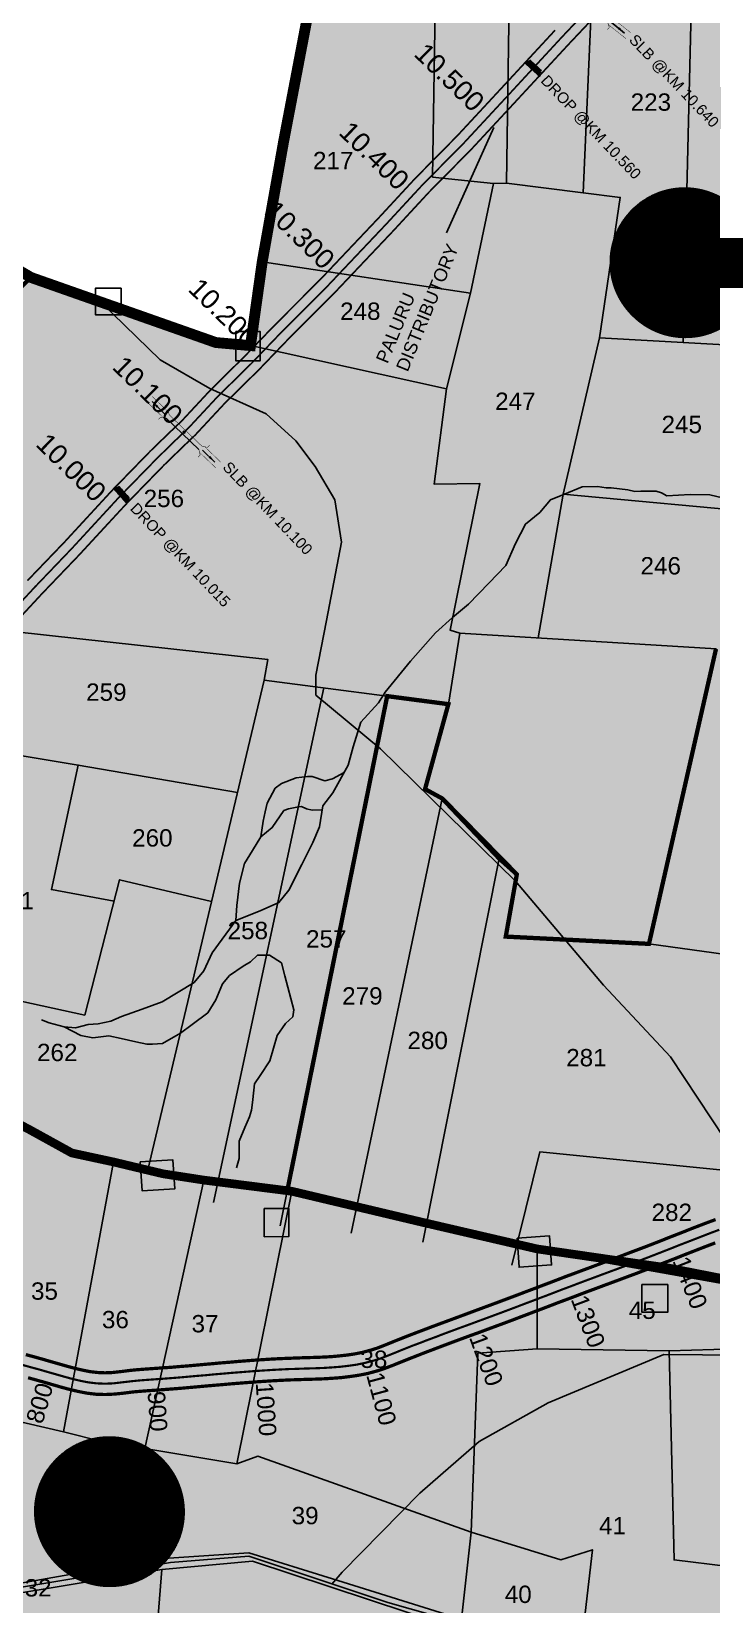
# Model space of a CAD drawing. Header units: inches. Extents: x 201585 to 225365, y 1598878 to 1613111.
# Drawn here: x 206992 to 207619, y 1604955 to 1606405 of the extents above; entities that cross this region are included whole.
import ezdxf
from ezdxf.enums import TextEntityAlignment as Align

# ---------------------------------------------------------------- set-up
doc = ezdxf.new("R2010")
doc.units = ezdxf.units.IN
doc.header["$LTSCALE"] = 15
doc.header["$MEASUREMENT"] = 0
for name, pattern in [('ACAD_ISO02W100', [15, 12, -3]), ('DASHED2', [0.375, 0.25, -0.125]), ('HIDDEN2', [0.1875, 0.125, -0.0625])]:
    doc.linetypes.add(name, pattern=pattern)
for name, color, linetype in [('BOUNDRY STONES', 240, 'Continuous'), ('CANAL1', 7, 'Continuous'), ('CHANAGE', 1, 'Continuous'), ('CSMark', 72, 'Continuous'), ('PLOT', 7, 'Continuous'), ('PLOTS', 7, 'Continuous'), ('PLOTS NO', 7, 'Continuous'), ('RE REMARKS', 7, 'Continuous'), ('ROAD', 1, 'Continuous'), ('ROADS', 1, 'Continuous'), ('STREAM', 4, 'Continuous'), ('STREAMS', 4, 'Continuous'), ('STRUCTURE', 5, 'Continuous'), ('text2', 7, 'Continuous'), ('VILLAGE BOUNDARY STONES', 1, 'Continuous'), ('VILLAGE BOUNDRY', 5, 'Continuous'), ('WUA13', 3, 'Continuous')]:
    doc.layers.add(name, color=color, linetype=linetype)
doc.styles.get("Standard").update_dxf_attribs({"font": 'arial.ttf'})
doc.dimstyles.get("Standard").update_dxf_attribs({"dimtxt": 0.18, "dimasz": 0.18, "dimexe": 0.18, "dimexo": 0.0625, "dimgap": 0.09, "dimtad": 0, "dimtih": 1, "dimtoh": 1, "dimdec": 4, "dimzin": 0, "dimdsep": 46, "dimtxsty": 'Standard', "dimcen": 0.09, "dimadec": 0, "dimazin": 0, "dimtfac": 1, "dimtdec": 4, "dimtofl": 0, "dimtmove": 0, "dimatfit": 3, "dimfxl": 1, "dimtolj": 1, "dimtzin": 0, "dimarcsym": 0})
pattern_1 = [(45, (0, 0), (-0.088388347648, 0.088388347648), [])]

# ---------------------------------------------------------------- blocks, each defined once
blk = doc.blocks.new('DROP')
h = blk.add_hatch()
h.set_pattern_fill('ANSI31', color=1, scale=10, angle=45)
h.set_pattern_definition([(90, (-324.4107, -25.7687), (-1.25, 0), [])])
h.paths.add_polyline_path([(-9.9, -4.3), (-13.8, 4.1), (13.8, 4.1), (10.2, -4.3)])
at = {"layer": 'STRUCTURE', "color": 5, "const_width": 0.49}
blk.add_lwpolyline([(-9.9, -4.3), (-13.8, 4.1), (13.8, 4.1), (10.2, -4.3), (-9.9, -4.3)], dxfattribs=at)
at = {"layer": 'STRUCTURE', "color": 5}
blk.add_circle((0, 0), 1.33, dxfattribs=at)
blk = doc.blocks.new('SLB')
at = {"layer": 'STRUCTURE'}
h = blk.add_hatch(dxfattribs=at)
h.set_pattern_fill('DOTS', color=6, scale=20, angle=320.3722, style=0)
h.set_pattern_definition([(320.372247934, (-159.4327, -72.9564), (1.2786241598, 0.5641323054), [0, -1.25])])
h.paths.add_polyline_path([(769699.5, 1706871.1), (769699.5, 1706861.1), (769729.1, 1706861.1), (769732.1, 1706863.1), (769792.1, 1706863.1), (769795.1, 1706861.1), (769824.7, 1706861.1), (769824.7, 1706871.1), (769795.1, 1706871.1), (769792.1, 1706869.1), (769732.1, 1706869.1), (769729.1, 1706871.1)])
at = {"layer": 'STRUCTURE', "color": 6, "linetype": 'ACAD_ISO02W100', "ltscale": 0.5, "const_width": 0.5}
for points in [[(769699.5, 1706871.1), (769729.1, 1706871.1)], [(769795.1, 1706871.1), (769824.7, 1706871.1)], [(769699.5, 1706861.1), (769729.1, 1706861.1)], [(769795.1, 1706861.1), (769824.7, 1706861.1)]]:
    blk.add_lwpolyline(points, dxfattribs=at)
at = {"layer": 'STRUCTURE', "color": 6, "const_width": 0.628}
for points in [[(769726.1, 1706877.1), (769726.1, 1706873.1), (769732.1, 1706869.1), (769792.1, 1706869.1), (769798.1, 1706873.1), (769798.1, 1706877.1)], [(769726.1, 1706855.1), (769726.1, 1706859.1), (769732.1, 1706863.1), (769792.1, 1706863.1), (769798.1, 1706859.1), (769798.1, 1706855.1)]]:
    blk.add_lwpolyline(points, dxfattribs=at)
at = {"layer": 'STRUCTURE', "color": 6}
blk.add_lwpolyline([(769732.1, 1706863.1), (769792.1, 1706863.1)], dxfattribs=at)
blk.add_lwpolyline([(769732.1, 1706863.1), (769792.1, 1706863.1)], dxfattribs=at)
at = {"layer": 'STRUCTURE', "color": 0}
blk.add_circle((769762.1, 1706866.1), 1.24, dxfattribs=at)
for points in [[(769703.8, 1706866), (769726.7, 1706866)], [(769818.6, 1706865.8), (769795.7, 1706865.8)]]:
    blk.add_leader(points, dimstyle='Standard', override={"dimasz": 10, "dimgap": 0.09, "dimtad": 0}, dxfattribs=at)

msp = doc.modelspace()

# ---------------------------------------------------------------- hatches: boundary and pattern name
at = {"layer": 'PLOTS NO', "true_color": 0xa953a0}
h = msp.add_hatch(dxfattribs=at)
h.set_pattern_fill('ANSI31', color=215)
h.set_pattern_definition(pattern_1)
h.paths.add_polyline_path([(206374.5, 1605556.6), (206373.3, 1605592.2), (206381.8, 1605601), (206378.1, 1605621.9), (206460.9, 1605694.3), (206578.4, 1605816.6), (206639.7, 1605883), (206728.3, 1605946.3), (206779.3, 1605982.2), (206870.8, 1606068.5), (206919.1, 1606109.9), (206991.5, 1606178.1), (207161.9, 1606118.1), (207193.8, 1606115.3), (207204.6, 1606192.4), (207224.3, 1606303.3), (207250.6, 1606441), (207253.8, 1606458.3), (207283.4, 1606647.1), (207290, 1606806.1), (207391.1, 1606805.4), (207440.3, 1606809.4), (207556.9, 1606901.8), (207615.6, 1606885.7), (207622.8, 1606857.1), (207607.5, 1606760.1), (207605.1, 1606750), (207718.8, 1606843.4), (208078.6, 1606801.6), (208074.5, 1606745.1), (208192.5, 1606748), (208189.8, 1606725.4), (208456.4, 1606687.9), (208454.3, 1606673), (208410.6, 1606519.1), (208366.6, 1606429.6), (208351.7, 1606427.3), (208284, 1606405.1), (208280.7, 1606380.8), (208262.4, 1606245.3), (208246.7, 1606128.6), (207964, 1606145.8), (208004.3, 1606092.4), (207987.6, 1606001.8), (207956.9, 1605821.7), (207911.6, 1605829.4), (207829.2, 1605817.3), (207649.5, 1605837.5), (207622.9, 1605835.7), (207561.1, 1605563.7), (207429.1, 1605570.4), (207439.3, 1605627.8), (207370.6, 1605697.7), (207354.7, 1605706.4), (207376.2, 1605784.7), (207319.8, 1605792.1), (207227.7, 1605336.1), (207150.8, 1605345.9), (207029.1, 1605370.9), (206990.7, 1605392.1), (206961.2, 1605407.7), (206897.2, 1605411.7), (206847, 1605420.4), (206721.1, 1605454.5), (206601, 1605498.5), (206513.7, 1605521.1)])
at = {"layer": 'PLOTS NO', "true_color": 0xcd6928}
h = msp.add_hatch(color=32, dxfattribs=at)
h.dxf.hatch_style = 1
h.paths.add_polyline_path([(207227.7, 1605336.1), (207319.8, 1605792.1), (207376.2, 1605784.7), (207354.7, 1605706.4), (207370.6, 1605697.7), (207422.9, 1605642.5), (207439.3, 1605627.8), (207429.1, 1605570.4), (207561.1, 1605563.7), (207622.9, 1605835.7), (207649.5, 1605837.5), (207829.2, 1605817.3), (207911.6, 1605829.4), (207956.9, 1605821.7), (207987.6, 1606001.8), (207994, 1606039.8), (208004.3, 1606092.4), (207981.9, 1606118.3), (207964, 1606145.8), (207997.2, 1606144.7), (208058.5, 1606140.1), (208246.7, 1606128.6), (208262.4, 1606245.3), (208280.7, 1606380.8), (208284, 1606405.1), (208351.7, 1606427.3), (208366.6, 1606429.6), (208410.6, 1606519.1), (208427.7, 1606583.1), (208454.3, 1606673), (208456.4, 1606687.9), (208472.7, 1606746.6), (208477.8, 1606768.4), (208855.1, 1606712.7), (208871.8, 1606772.1), (208974.3, 1606744.6), (209088.3, 1606714), (209036.7, 1606515), (209008.6, 1606388.5), (208931.8, 1606104.7), (208918.4, 1606047.8), (208911.4, 1605987.3), (208913, 1605946.3), (208897.8, 1605897.1), (208887.9, 1605862.5), (208873, 1605841.6), (208845.6, 1605793.2), (208799.4, 1605742.1), (208745.5, 1605679.8), (208725.1, 1605644.4), (208700.1, 1605592.7), (208699.9, 1605560.2), (208703, 1605546.6), (208757.5, 1605520.2), (208783.2, 1605454.7), (208801.6, 1605387.1), (208781.3, 1605373), (208755.9, 1605365.7), (208698.6, 1605319.2), (208641.2, 1605283.2), (208581.4, 1605213), (208437.1, 1605090.6), (208394, 1605097.7), (208330, 1605090.8), (208292.6, 1605065.6), (208266.4, 1605072.3), (208175.3, 1605156), (208113.8, 1605152.2), (208002.1, 1605173.8), (207954.1, 1605236.4), (207828.9, 1605236), (207734.8, 1605233), (207579.9, 1605264.7), (207458.2, 1605282.4)])
at = {"layer": 'PLOTS NO', "true_color": 0x58ba48}
h = msp.add_hatch(dxfattribs=at)
h.set_pattern_fill('ANSI31', color=85)
h.set_pattern_definition(pattern_1)
h.paths.add_polyline_path([(206395.3, 1604686.8), (206380.8, 1604788.3), (206335.2, 1604938.2), (206328.6, 1604951.4), (206297, 1604975), (206308.9, 1605098.2), (206299.9, 1605196), (206290.7, 1605274.9), (206459.3, 1605260.9), (206499.9, 1605267), (206525.4, 1605261.5), (206528.5, 1605343.8), (206536.8, 1605374.2), (206558.8, 1605401.9), (206580.6, 1605462.3), (206601, 1605498.5), (206721.1, 1605454.5), (206806.9, 1605430.1), (206847, 1605420.4), (206897.2, 1605411.7), (206961.2, 1605407.7), (206990.7, 1605392.1), (207029.1, 1605370.9), (207067.6, 1605362.6), (207099.3, 1605355.3), (207150.8, 1605345.9), (207227.7, 1605336.1), (207458.2, 1605282.4), (207734.8, 1605233), (207828.9, 1605236), (207954.1, 1605236.4), (208002.1, 1605173.8), (208089.1, 1605156.4), (208053, 1605132.7), (207974.2, 1605057.7), (207948, 1605017.9), (207862.9, 1604963.3), (207761.1, 1604854), (207647.5, 1604760.6), (207584, 1604710.6), (207505.1, 1604617.7), (207408.7, 1604593.4), (207295.3, 1604654.8), (207243.3, 1604731.6), (207115.7, 1604789.5), (207107.4, 1604725), (207049, 1604735.4), (206989.5, 1604722), (206945.7, 1604689.3), (206930.6, 1604670.5), (206859, 1604639.5), (206773.3, 1604626.3), (206662.5, 1604641.1), (206604.8, 1604653.4), (206600.3, 1604601.9), (206541.4, 1604607.8), (206509, 1604667)])
at = {"layer": 'text2'}
h = msp.add_hatch(dxfattribs=at)
h.set_pattern_fill('ANSI31', color=5)
h.set_pattern_definition([(45, (16730.87232, -6486.95452), (-0.088388347648, 0.088388347648), [])])
edge = h.paths.add_edge_path()
edge.add_arc((207594.3, 1606191.7), 69.1, 0, 360)
h.paths.add_polyline_path([(207515.6, 1606160.6), (207673, 1606160.6), (207673, 1606222.7), (207515.6, 1606222.7)], flags=9)
h = msp.add_hatch(dxfattribs=at)
h.set_pattern_fill('ANSI31', color=5)
h.set_pattern_definition([(45, (16200.3744, -7638.39834), (-0.088388347648, 0.088388347648), [])])
edge = h.paths.add_edge_path()
edge.add_arc((207063.8, 1605040.2), 69.1, 0, 360)
h.paths.add_polyline_path([(206985.1, 1605009.2), (207142.5, 1605009.2), (207142.5, 1605071.2), (206985.1, 1605071.2)], flags=9)

# ---------------------------------------------------------------- linework, layer by layer
at = {"layer": 'BOUNDRY STONES'}
for points in [[(207092.2, 1605362.6), (207122.2, 1605364.7), (207124.1, 1605338), (207094.1, 1605335.9)], [(207092.2, 1605362.6), (207122.2, 1605364.7), (207124.1, 1605338), (207094.1, 1605335.9)], [(207439.5, 1605292.3), (207469.5, 1605294.4), (207471.4, 1605267.7), (207441.4, 1605265.5)], [(207439.5, 1605292.3), (207469.5, 1605294.4), (207471.4, 1605267.7), (207441.4, 1605265.5)]]:
    msp.add_lwpolyline(points, close=True, dxfattribs=at)
at = {"layer": 'CANAL1', "color": 1, "linetype": 'HIDDEN2', "ltscale": 4, "const_width": 1.5}
msp.add_lwpolyline([(206946.1, 1605839.8), (206994.8, 1605892.4), (207029.1, 1605928.2), (207072.2, 1605975), (207107.8, 1606011.5), (207124.6, 1606027.9), (207136.7, 1606039.4), (207163.2, 1606067.9), (207195.2, 1606099.4), (207221.9, 1606127.2), (207265.3, 1606170.7), (207319, 1606227.4), (207351.8, 1606262.9), (207390.8, 1606302.4), (207431.6, 1606346.4), (207481, 1606399.9), (207546, 1606468.6)], dxfattribs=at)
at = {"layer": 'CANAL1', "color": 200, "const_width": 1.5}
for points in [[(206952.7, 1605833.7), (207001.3, 1605886.2), (207035.6, 1605922), (207078.8, 1605968.8), (207114.1, 1606005.1), (207130.9, 1606021.4), (207143.1, 1606033.1), (207169.7, 1606061.7), (207201.6, 1606093.1), (207228.3, 1606120.9), (207271.7, 1606164.4), (207325.6, 1606221.3), (207358.3, 1606256.7), (207397.3, 1606296.2), (207438.2, 1606340.3), (207487.6, 1606393.7), (207552.6, 1606462.5)], [(206988.2, 1605898.6), (207022.5, 1605934.3), (207065.7, 1605981.2), (207101.4, 1606017.9), (207118.4, 1606034.4), (207130.3, 1606045.7), (207156.8, 1606074.2), (207188.8, 1606105.8), (207215.5, 1606133.5), (207258.8, 1606176.9), (207312.5, 1606233.6), (207345.3, 1606269.1), (207384.3, 1606308.6), (207425, 1606352.5), (207474.5, 1606406)]]:
    msp.add_lwpolyline(points, dxfattribs=at)
at = {"layer": 'CANAL1', "color": 200, "linetype": 'ByBlock', "ltscale": 40, "const_width": 3}
for points in [[(206986.7, 1605185), (206994.2, 1605183), (207001.7, 1605180.9), (207009.3, 1605178.7), (207013.8, 1605177.4), (207024.3, 1605174.4), (207031.7, 1605172.4), (207038.9, 1605170.7), (207045.9, 1605169.3), (207052.9, 1605168.5), (207059.7, 1605168.2), (207066.6, 1605168.5), (207074, 1605169.3), (207083.5, 1605170.5), (207089.7, 1605171.1), (207097.6, 1605171.7), (207108.9, 1605172.5), (207113, 1605172.8), (207120.7, 1605173.3), (207128.4, 1605174), (207136.1, 1605174.6), (207143.8, 1605175.3), (207151.5, 1605176), (207158.5, 1605176.6), (207167, 1605177.4), (207174.7, 1605178), (207182.5, 1605178.7), (207190.2, 1605179.3), (207198, 1605179.9), (207205.8, 1605180.4), (207213.6, 1605180.9), (207221.4, 1605181.3), (207229.3, 1605181.6), (207233.8, 1605181.8), (207245, 1605182.2), (207252.8, 1605182.4), (207260.5, 1605182.7), (207268.1, 1605183.1), (207275.6, 1605183.8), (207283, 1605184.6), (207290.2, 1605185.7), (207297.2, 1605187.1), (207305.6, 1605189.4), (207310.9, 1605191.1), (207317.8, 1605193.8), (207328.1, 1605198), (207332.2, 1605199.6), (207339.5, 1605202.5), (207346.8, 1605205.3), (207351.6, 1605207.1), (207361.3, 1605210.8), (207368.6, 1605213.5), (207375.1, 1605215.9), (207383.2, 1605218.9), (207390.5, 1605221.6), (207397.7, 1605224.3), (207405, 1605227), (207412.3, 1605229.7), (207422, 1605233.3), (207426.8, 1605235.1), (207434, 1605237.8), (207441.2, 1605240.5), (207448.5, 1605243.3), (207455.7, 1605246), (207463, 1605248.8), (207470.2, 1605251.5), (207477.5, 1605254.3), (207484.7, 1605257.1), (207492.1, 1605259.8), (207499.3, 1605262.5), (207506.6, 1605265.2), (207513.8, 1605267.9), (207521.1, 1605270.6), (207528.4, 1605273.3), (207535.6, 1605276), (207542.9, 1605278.8), (207550.1, 1605281.5), (207557.3, 1605284.2), (207562.2, 1605286.1), (207571.7, 1605289.8), (207578.9, 1605292.7), (207586.1, 1605295.5), (207593.3, 1605298.3), (207600.5, 1605301.2), (207607.8, 1605304), (207615.1, 1605306.8), (207622.5, 1605309.5)], [(206988.8, 1605163.7), (206996.3, 1605161.6), (207003.8, 1605159.5), (207008.3, 1605158.2), (207018.9, 1605155.1), (207026.7, 1605153), (207034.7, 1605151.1), (207042.8, 1605149.5), (207051.2, 1605148.5), (207059.8, 1605148.2), (207068.2, 1605148.6), (207076.3, 1605149.4), (207085.7, 1605150.6), (207091.5, 1605151.1), (207099.1, 1605151.7), (207110.3, 1605152.5), (207114.5, 1605152.8), (207122.3, 1605153.4), (207130.1, 1605154), (207137.8, 1605154.7), (207145.6, 1605155.4), (207153.3, 1605156.1), (207160.3, 1605156.7), (207168.7, 1605157.4), (207176.4, 1605158.1), (207184.1, 1605158.7), (207191.7, 1605159.3), (207199.4, 1605159.9), (207207.1, 1605160.4), (207214.7, 1605160.9), (207222.4, 1605161.3), (207230.1, 1605161.7), (207234.5, 1605161.8), (207245.7, 1605162.2), (207253.5, 1605162.4), (207261.5, 1605162.7), (207269.5, 1605163.2), (207277.5, 1605163.8), (207285.6, 1605164.8), (207293.7, 1605166), (207301.8, 1605167.6), (207311.4, 1605170.2), (207317.6, 1605172.3), (207325.2, 1605175.2), (207335.6, 1605179.4), (207339.6, 1605181), (207346.8, 1605183.8), (207353.9, 1605186.6), (207358.7, 1605188.4), (207368.4, 1605192.1), (207375.6, 1605194.8), (207382, 1605197.2), (207390.1, 1605200.2), (207397.4, 1605202.9), (207404.7, 1605205.5), (207411.9, 1605208.2), (207419.2, 1605210.9), (207429, 1605214.5), (207433.8, 1605216.3), (207441.1, 1605219.1), (207448.3, 1605221.8), (207455.6, 1605224.6), (207462.8, 1605227.3), (207470.1, 1605230.1), (207477.3, 1605232.9), (207484.6, 1605235.6), (207491.8, 1605238.3), (207499.1, 1605241.1), (207506.3, 1605243.8), (207513.6, 1605246.5), (207520.8, 1605249.2), (207528.1, 1605251.9), (207535.4, 1605254.6), (207542.6, 1605257.3), (207549.9, 1605260), (207557.2, 1605262.8), (207564.5, 1605265.6), (207569.4, 1605267.5), (207579, 1605271.2), (207586.2, 1605274), (207593.4, 1605276.9), (207600.6, 1605279.7), (207607.8, 1605282.5), (207615, 1605285.3), (207622.2, 1605288)]]:
    msp.add_lwpolyline(points, dxfattribs=at)
at = {"layer": 'CANAL1', "color": 1, "linetype": 'HIDDEN2', "ltscale": 40, "const_width": 2}
msp.add_lwpolyline([(206984, 1605175.4), (206991.5, 1605173.3), (206999, 1605171.3), (207006.5, 1605169.1), (207011.1, 1605167.8), (207021.6, 1605164.8), (207029.2, 1605162.7), (207036.8, 1605160.9), (207044.4, 1605159.4), (207052, 1605158.5), (207059.7, 1605158.2), (207067.4, 1605158.5), (207075.1, 1605159.4), (207084.6, 1605160.5), (207090.6, 1605161.1), (207098.3, 1605161.7), (207109.6, 1605162.5), (207113.8, 1605162.8), (207121.5, 1605163.4), (207129.2, 1605164), (207137, 1605164.7), (207144.7, 1605165.4), (207152.4, 1605166), (207159.4, 1605166.7), (207167.8, 1605167.4), (207175.5, 1605168.1), (207183.3, 1605168.7), (207191, 1605169.3), (207198.7, 1605169.9), (207206.4, 1605170.4), (207214.2, 1605170.9), (207221.9, 1605171.3), (207229.7, 1605171.7), (207234.2, 1605171.8), (207245.4, 1605172.2), (207253.2, 1605172.4), (207261, 1605172.7), (207268.8, 1605173.2), (207276.6, 1605173.8), (207284.3, 1605174.7), (207291.9, 1605175.8), (207299.5, 1605177.4), (207308.5, 1605179.8), (207314.3, 1605181.7), (207321.5, 1605184.5), (207331.9, 1605188.7), (207335.9, 1605190.3), (207343.1, 1605193.2), (207350.4, 1605195.9), (207355.2, 1605197.8), (207364.9, 1605201.4), (207372.1, 1605204.2), (207378.6, 1605206.6), (207386.7, 1605209.6), (207393.9, 1605212.2), (207401.2, 1605214.9), (207408.5, 1605217.6), (207415.8, 1605220.3), (207425.5, 1605223.9), (207430.3, 1605225.7), (207437.5, 1605228.4), (207444.8, 1605231.2), (207452, 1605233.9), (207459.3, 1605236.7), (207466.5, 1605239.4), (207473.8, 1605242.2), (207481, 1605245), (207488.3, 1605247.7), (207495.6, 1605250.5), (207502.8, 1605253.2), (207510.1, 1605255.9), (207517.3, 1605258.6), (207524.6, 1605261.3), (207531.9, 1605264), (207539.1, 1605266.7), (207546.4, 1605269.4), (207553.6, 1605272.1), (207560.9, 1605274.9), (207565.8, 1605276.8), (207575.3, 1605280.5), (207582.5, 1605283.3), (207589.7, 1605286.2), (207597, 1605289), (207604.2, 1605291.8), (207611.4, 1605294.6), (207618.6, 1605297.4), (207625.9, 1605300.1)], dxfattribs=at)
at = {"layer": 'CHANAGE'}
for p in [(207585.9, 1605284.7), (207492.4, 1605249.3), (207398.8, 1605214), (207305.2, 1605178.9), (207007.6, 1605168.8), (207106.2, 1605162.3), (207205.8, 1605170.4)]:
    msp.add_point(p, dxfattribs=at)
at = {"layer": 'PLOT'}
for points in [[(207366, 1606543.6), (207434.7, 1606600.7), (207429.9, 1606265), (207417.8, 1606264.6)], [(207396.7, 1606163.5), (207417.8, 1606264.6), (207361.6, 1606270.6), (207366, 1606543.6), (207250.6, 1606441)], [(207592.5, 1606118.2), (207602.9, 1606539.1), (207675.8, 1606541.3), (207670.5, 1606189.4)], [(207602.9, 1606539.1), (207512.7, 1606535.3), (207500.3, 1606256.2)], [(207429.9, 1606265), (207500.3, 1606256.2), (207534.6, 1606251.9), (207515.6, 1606122.6), (207481.9, 1605978.2), (207459, 1605845.9)], [(207204.6, 1606192.4), (207396.7, 1606163.5), (207374.4, 1606075.3)], [(207669.4, 1606113.7), (207515.6, 1606122.6)], [(207193.8, 1606115.3), (207374.4, 1606075.3), (207363.1, 1605987.6), (207405.3, 1605988), (207377.9, 1605852.9), (207386.9, 1605850.3), (207376.2, 1605784.7)], [(207649.5, 1605837.5), (207674.7, 1605960.4), (207481.9, 1605978.2)], [(206904.2, 1605925.7), (206888.2, 1605861.3), (207209.9, 1605825.8), (207206.3, 1605806.9), (207376.2, 1605784.7), (207354.7, 1605706.4), (207370.6, 1605697.7), (207286.5, 1605297.1)], [(207035, 1605728.5), (206885.2, 1605753.3), (206908.9, 1605859)], [(207386.9, 1605850.3), (207622.9, 1605835.7), (207561.1, 1605563.7)], [(207099.3, 1605355.3), (207206.3, 1605806.9)], [(207261.5, 1605799.7), (207159.8, 1605325.1)], [(207221.2, 1605303.7), (207319.8, 1605792.1)], [(207068, 1605603), (207010.3, 1605613.7), (207035, 1605728.5), (207181.7, 1605703.3)], [(207370.6, 1605697.7), (207422.9, 1605642.5)], [(207352.6, 1605288.7), (207422.9, 1605642.5), (207439.3, 1605627.8), (207429.1, 1605570.4), (207561.1, 1605563.7), (207641, 1605552.7), (207629.5, 1605355.2), (207460.4, 1605371.9), (207434.7, 1605267.4)], [(206903.1, 1605528.1), (207041, 1605498), (207073.1, 1605622.8), (207157.9, 1605602.7)]]:
    msp.add_lwpolyline(points, dxfattribs=at)
at = {"layer": 'PLOTS'}
for points in [[(207067.6, 1605362.6), (207021.5, 1605113.9)], [(207067.6, 1605362.6), (207021.5, 1605113.9)], [(207096.5, 1605098.3), (207150.8, 1605345.9)], [(207096.5, 1605098.3), (207150.8, 1605345.9)], [(207231.9, 1605335.6), (207181.1, 1605084.4)], [(207231.9, 1605335.6), (207181.1, 1605084.4)], [(207458.2, 1605282.4), (207457.9, 1605190.4)], [(207458.2, 1605282.4), (207457.9, 1605190.4)], [(206328.6, 1604951.4), (206419.8, 1604975.8), (206560.5, 1604910.5), (206667.6, 1604907.8), (206766, 1604923.4), (206848.4, 1604930.1), (206884.2, 1604927.2), (206923.9, 1604964), (207109.4, 1604996.7), (207192.3, 1605002.1), (207269.5, 1604978.2), (207388.2, 1604941), (207427.1, 1604929.7), (207498.8, 1604917.4), (207601.5, 1604879.8), (207628.8, 1604868.9), (207750.8, 1604901.1), (207749.3, 1604988.9), (207711.2, 1605135.8), (207641.7, 1605252.6)], [(206328.6, 1604951.4), (206419.8, 1604975.8), (206560.5, 1604910.5), (206667.6, 1604907.8), (206766, 1604923.4), (206848.4, 1604930.1), (206884.2, 1604927.2), (206923.9, 1604964), (207109.4, 1604996.7), (207192.3, 1605002.1), (207269.5, 1604978.2), (207388.2, 1604941), (207427.1, 1604929.7), (207498.8, 1604917.4), (207601.5, 1604879.8), (207628.8, 1604868.9), (207750.8, 1604901.1), (207749.3, 1604988.9), (207711.2, 1605135.8), (207641.7, 1605252.6)], [(207654.9, 1605249.8), (207682.8, 1605191.7), (207716.3, 1605135.9), (207744.9, 1605044.3), (207761.3, 1604969.1), (207764.7, 1604904.8), (207751.8, 1604897), (207630.4, 1604861), (207598.9, 1604870.4), (207493.6, 1604910.9), (207430.9, 1604919), (207410.3, 1604923.7), (207195.6, 1604994.5), (207112.1, 1604987), (206922.6, 1604955.4), (206879.1, 1604918.7), (206845.2, 1604918.7), (206691.6, 1604904.9), (206639.5, 1604894.8), (206555.1, 1604900), (206421.9, 1604970.7), (206335.2, 1604938.2)], [(207654.9, 1605249.8), (207682.8, 1605191.7), (207716.3, 1605135.9), (207744.9, 1605044.3), (207761.3, 1604969.1), (207764.7, 1604904.8), (207751.8, 1604897), (207630.4, 1604861), (207598.9, 1604870.4), (207493.6, 1604910.9), (207430.9, 1604919), (207410.3, 1604923.7), (207195.6, 1604994.5), (207112.1, 1604987), (206922.6, 1604955.4), (206879.1, 1604918.7), (206845.2, 1604918.7), (206691.6, 1604904.9), (206639.5, 1604894.8), (206555.1, 1604900), (206421.9, 1604970.7), (206335.2, 1604938.2)], [(207601.5, 1604879.8), (207623.9, 1604922.6), (207634.4, 1604989.5), (207584.2, 1604995.7), (207579.6, 1605188.5), (207682.8, 1605191.7)], [(207601.5, 1604879.8), (207623.9, 1604922.6), (207634.4, 1604989.5), (207584.2, 1604995.7), (207579.6, 1605188.5), (207682.8, 1605191.7)], [(206702.9, 1605184.3), (206741.6, 1605180.2), (206780.8, 1605157.8), (206786.7, 1605170.3), (206795.5, 1605168.6), (206948.3, 1605130.8), (207021.5, 1605113.9), (207057.9, 1605104.6), (207096.5, 1605098.3), (207181.1, 1605084.4), (207200.6, 1605091.3), (207397.1, 1605021.2), (207479.8, 1604995.8), (207509, 1605005.1), (207498.8, 1604917.4)], [(206702.9, 1605184.3), (206741.6, 1605180.2), (206780.8, 1605157.8), (206786.7, 1605170.3), (206795.5, 1605168.6), (206948.3, 1605130.8), (207021.5, 1605113.9), (207057.9, 1605104.6), (207096.5, 1605098.3), (207181.1, 1605084.4), (207200.6, 1605091.3), (207397.1, 1605021.2), (207479.8, 1604995.8), (207509, 1605005.1), (207498.8, 1604917.4)], [(207388.2, 1604941), (207397.1, 1605021.2), (207403.5, 1605186.2), (207457.9, 1605190.4), (207579.6, 1605188.5)], [(207388.2, 1604941), (207397.1, 1605021.2), (207403.5, 1605186.2), (207457.9, 1605190.4), (207579.6, 1605188.5)], [(207109.4, 1604996.7), (207057.9, 1605104.6)], [(207109.4, 1604996.7), (207057.9, 1605104.6)], [(207243.3, 1604731.6), (207250.4, 1604781.6), (207273.9, 1604873.4), (207106, 1604909.6), (207112.1, 1604987)], [(207243.3, 1604731.6), (207250.4, 1604781.6), (207273.9, 1604873.4), (207106, 1604909.6), (207112.1, 1604987)]]:
    msp.add_lwpolyline(points, dxfattribs=at)
at = {"layer": 'ROAD'}
msp.add_lwpolyline([(207056, 1606155.4), (207110.4, 1606102.3), (207156.4, 1606075.8), (207208.1, 1606052.4), (207235.7, 1606027.5), (207253.4, 1606003.9), (207271.6, 1605973.2), (207277.8, 1605934), (207263.8, 1605861.7), (207254, 1605811.3), (207254, 1605793.1), (207313.5, 1605743.6), (207438.2, 1605621.6), (207519.3, 1605525.5), (207580.9, 1605459.5), (207669.2, 1605326.2), (207697.5, 1605301.4), (207762.3, 1605193.4)], dxfattribs=at)
at = {"layer": 'ROADS'}
for points in [[(207975.5, 1605231), (207915.9, 1605210.5), (207887.1, 1605206.7), (207845.8, 1605211.1), (207769, 1605208.1), (207680.4, 1605194.8), (207646.1, 1605184.4), (207574.9, 1605185.1), (207468.2, 1605140.5), (207404.7, 1605105), (207349.8, 1605057.3), (207278.3, 1604984.3), (207268.9, 1604973.5)], [(207975.5, 1605231), (207915.9, 1605210.5), (207887.1, 1605206.7), (207845.8, 1605211.1), (207769, 1605208.1), (207680.4, 1605194.8), (207646.1, 1605184.4), (207574.9, 1605185.1), (207468.2, 1605140.5), (207404.7, 1605105), (207349.8, 1605057.3), (207278.3, 1604984.3), (207268.9, 1604973.5)], [(206888.8, 1604928.4), (206923.1, 1604960.9), (207120.2, 1604993.2), (207192.2, 1604999.3), (207320.5, 1604956.4), (207443.8, 1604921.3)], [(206888.8, 1604928.4), (206923.1, 1604960.9), (207120.2, 1604993.2), (207192.2, 1604999.3), (207320.5, 1604956.4), (207443.8, 1604921.3)]]:
    msp.add_lwpolyline(points, dxfattribs=at)
at = {"layer": 'STREAM'}
for points in [[(207634.2, 1605973.8), (207617.2, 1605977.7), (207599.2, 1605977.9), (207577.6, 1605976.7), (207572.5, 1605979.4), (207567.8, 1605981), (207553.7, 1605981.1), (207548, 1605980.9), (207541.6, 1605982.3), (207534, 1605983.2), (207526.4, 1605984.2), (207521.8, 1605984.2), (207513.6, 1605985.4), (207499.6, 1605985), (207483.2, 1605978.3), (207470.2, 1605973.2), (207460.4, 1605961.3), (207447.4, 1605950.8), (207438.2, 1605932.7), (207429.3, 1605912.4), (207413.4, 1605896.4), (207394.9, 1605877), (207379.9, 1605864.6), (207364.4, 1605850.5), (207341.4, 1605824.4), (207318, 1605795.7), (207311.8, 1605785.9), (207295.4, 1605768.2), (207288.4, 1605745.5), (207283.9, 1605728.5), (207269.7, 1605703), (207260.5, 1605691), (207257.4, 1605671.7), (207251.3, 1605657.2), (207241.2, 1605636.8), (207229, 1605613.2), (207220, 1605601.7), (207202.6, 1605594.1), (207180.2, 1605585.1), (207158.5, 1605555.5), (207150.8, 1605538.8), (207141.8, 1605528), (207112.4, 1605510.4), (207093.9, 1605503.6), (207075, 1605496.8), (207065, 1605492.3), (207053.3, 1605490), (207044.2, 1605489.5), (207032.5, 1605486.4), (207022.1, 1605487.3), (207008.1, 1605490.9), (207001.3, 1605493.6)], [(207280.1, 1605721.7), (207269.4, 1605716), (207262.2, 1605714.1), (207250.7, 1605718.1), (207246.3, 1605718.1), (207236, 1605716.8), (207222.5, 1605711.6), (207216.6, 1605707.2), (207209.2, 1605693.5), (207207.4, 1605685.3), (207205.4, 1605676.7), (207203.2, 1605662.5), (207195.5, 1605649.8), (207188.3, 1605637.7), (207183.7, 1605619.8), (207181.1, 1605599.2), (207180.2, 1605585.1)], [(207259.9, 1605687.3), (207250.6, 1605687), (207245.4, 1605688.3), (207240.7, 1605690.3), (207238, 1605690.1), (207228.7, 1605688.3), (207224.6, 1605686.6), (207213.8, 1605670.9), (207203.2, 1605662.5)], [(207022.1, 1605487.3), (207037.5, 1605479.2), (207048.4, 1605477.2), (207063.2, 1605479), (207074.6, 1605476.4), (207088.1, 1605473.4), (207098.3, 1605471.2), (207103.5, 1605471.2), (207112.8, 1605471.9), (207129.2, 1605481.5), (207140, 1605489.3), (207154.5, 1605500.2), (207161.8, 1605512), (207168.1, 1605526.9), (207174.6, 1605534.6), (207187.2, 1605543), (207193.7, 1605547.2), (207200.4, 1605553.2), (207211.2, 1605553.2), (207222.4, 1605546.2), (207225.5, 1605534.2)], [(207225.5, 1605534.2), (207233.8, 1605502.9), (207232.9, 1605496.5), (207226.1, 1605490.2), (207218.5, 1605479.3), (207211.6, 1605455.9), (207202.7, 1605442.4), (207197.6, 1605434.8), (207196.8, 1605428.7), (207195.6, 1605417.5), (207194.8, 1605410.4), (207192.8, 1605404.3), (207188.6, 1605394.3), (207183.3, 1605381.7), (207183.3, 1605365.7), (207180.8, 1605357.1)]]:
    msp.add_lwpolyline(points, dxfattribs=at)
at = {"layer": 'STREAMS'}
for points in [[(208108.3, 1605154.6), (208083.6, 1605132.3), (208059.9, 1605117), (208017.3, 1605086.8), (207993.5, 1605055.2), (207980.7, 1605039.8), (207958.4, 1605013.4), (207943.3, 1604986.6), (207914, 1604967.6), (207855.1, 1604928.5), (207816.6, 1604895), (207802.3, 1604863.9), (207757.5, 1604837.9), (207713.6, 1604805.7), (207694, 1604790), (207690.5, 1604784.4), (207673.7, 1604778.8), (207662.6, 1604763.1), (207642.1, 1604747.3), (207629.8, 1604720), (207601.8, 1604708.1), (207587.3, 1604683.5), (207571.5, 1604668.6), (207539.1, 1604628.7), (207484.6, 1604595.1), (207415.8, 1604567), (207393.9, 1604548.3), (207395.6, 1604532.3), (207382.7, 1604510.9), (207379.1, 1604488), (207386.9, 1604455.9), (207383, 1604433.6), (207371.7, 1604428.2), (207343.1, 1604429.5), (207330.5, 1604434.7), (207309.3, 1604426.8), (207295.5, 1604409.3), (207264.9, 1604405), (207243.1, 1604402), (207220.9, 1604399.8), (207171.9, 1604362.7), (207142.9, 1604340.6), (207123.7, 1604324.8), (207114.3, 1604314.9), (207096.9, 1604304.1), (207083.7, 1604295.2), (207068, 1604291), (207043.9, 1604280.4), (207015.3, 1604274.7), (206987.4, 1604273), (206967.9, 1604262.1), (206951.7, 1604234.2), (206924.3, 1604196.2), (206908.1, 1604182.8), (206891.9, 1604161.5), (206884.8, 1604151.2), (206872, 1604129.1), (206862.1, 1604116.1), (206850.5, 1604107.5), (206827.8, 1604087.7), (206817.3, 1604075.1), (206778.2, 1604078.8), (206746.7, 1604071.9), (206711.1, 1604046.3), (206697.2, 1604034.5), (206684.2, 1604023.3), (206665.1, 1604016), (206648.7, 1604010.9), (206637.6, 1604000.8), (206628.9, 1603992.3), (206607.2, 1603986.4), (206591, 1603985.7)], [(208108.3, 1605154.6), (208083.6, 1605132.3), (208059.9, 1605117), (208017.3, 1605086.8), (207993.5, 1605055.2), (207980.7, 1605039.8), (207958.4, 1605013.4), (207943.3, 1604986.6), (207914, 1604967.6), (207855.1, 1604928.5), (207816.6, 1604895), (207802.3, 1604863.9), (207757.5, 1604837.9), (207713.6, 1604805.7), (207694, 1604790), (207690.5, 1604784.4), (207673.7, 1604778.8), (207662.6, 1604763.1), (207642.1, 1604747.3), (207629.8, 1604720), (207601.8, 1604708.1), (207587.3, 1604683.5), (207571.5, 1604668.6), (207539.1, 1604628.7), (207484.6, 1604595.1), (207415.8, 1604567), (207393.9, 1604548.3), (207395.6, 1604532.3), (207382.7, 1604510.9), (207379.1, 1604488), (207386.9, 1604455.9), (207383, 1604433.6), (207371.7, 1604428.2), (207343.1, 1604429.5), (207330.5, 1604434.7), (207309.3, 1604426.8), (207295.5, 1604409.3), (207264.9, 1604405), (207243.1, 1604402), (207220.9, 1604399.8), (207171.9, 1604362.7), (207142.9, 1604340.6), (207123.7, 1604324.8), (207114.3, 1604314.9), (207096.9, 1604304.1), (207083.7, 1604295.2), (207068, 1604291), (207043.9, 1604280.4), (207015.3, 1604274.7), (206987.4, 1604273), (206967.9, 1604262.1), (206951.7, 1604234.2), (206924.3, 1604196.2), (206908.1, 1604182.8), (206891.9, 1604161.5), (206884.8, 1604151.2), (206872, 1604129.1), (206862.1, 1604116.1), (206850.5, 1604107.5), (206827.8, 1604087.7), (206817.3, 1604075.1), (206778.2, 1604078.8), (206746.7, 1604071.9), (206711.1, 1604046.3), (206697.2, 1604034.5), (206684.2, 1604023.3), (206665.1, 1604016), (206648.7, 1604010.9), (206637.6, 1604000.8), (206628.9, 1603992.3), (206607.2, 1603986.4), (206591, 1603985.7)], [(206297.7, 1604986.2), (206317.3, 1604977.4), (206344.3, 1604979.3), (206341.6, 1604969.8), (206331.8, 1604952.3), (206354.9, 1604928.2), (206374.1, 1604896.8), (206386.8, 1604876.8), (206401.6, 1604863.8), (206430.5, 1604821.6), (206457.4, 1604780.5), (206467.3, 1604756.9), (206491.5, 1604733.1), (206519.4, 1604715.4), (206547.7, 1604717.7), (206565.7, 1604704.8), (206584.2, 1604703.9), (206630.5, 1604702.4), (206657.7, 1604693.9), (206675.9, 1604682.2), (206698.7, 1604686.4), (206722.7, 1604670.3), (206777, 1604666.9), (206798.4, 1604657.9), (206817, 1604667.5), (206842.9, 1604673.4), (206858.8, 1604686.2), (206885.7, 1604694.8), (206918.5, 1604714.2), (206945, 1604728.7), (206963.9, 1604739.2), (207011.6, 1604762), (207057.4, 1604762.7), (207081.8, 1604776.1), (207120.3, 1604777.9), (207177.1, 1604740.5), (207215.8, 1604708.4), (207239.9, 1604677.5), (207253.6, 1604658.2), (207270.4, 1604639.4), (207290.6, 1604627), (207323.2, 1604592.1), (207346.2, 1604567.8), (207365.9, 1604540.1), (207379.9, 1604516.4), (207386.5, 1604503)], [(206297.7, 1604986.2), (206317.3, 1604977.4), (206344.3, 1604979.3), (206341.6, 1604969.8), (206331.8, 1604952.3), (206354.9, 1604928.2), (206374.1, 1604896.8), (206386.8, 1604876.8), (206401.6, 1604863.8), (206430.5, 1604821.6), (206457.4, 1604780.5), (206467.3, 1604756.9), (206491.5, 1604733.1), (206519.4, 1604715.4), (206547.7, 1604717.7), (206565.7, 1604704.8), (206584.2, 1604703.9), (206630.5, 1604702.4), (206657.7, 1604693.9), (206675.9, 1604682.2), (206698.7, 1604686.4), (206722.7, 1604670.3), (206777, 1604666.9), (206798.4, 1604657.9), (206817, 1604667.5), (206842.9, 1604673.4), (206858.8, 1604686.2), (206885.7, 1604694.8), (206918.5, 1604714.2), (206945, 1604728.7), (206963.9, 1604739.2), (207011.6, 1604762), (207057.4, 1604762.7), (207081.8, 1604776.1), (207120.3, 1604777.9), (207177.1, 1604740.5), (207215.8, 1604708.4), (207239.9, 1604677.5), (207253.6, 1604658.2), (207270.4, 1604639.4), (207290.6, 1604627), (207323.2, 1604592.1), (207346.2, 1604567.8), (207365.9, 1604540.1), (207379.9, 1604516.4), (207386.5, 1604503)]]:
    msp.add_spline(points, degree=3, dxfattribs=at)
at = {"layer": 'text2', "color": 2, "linetype": 'Continuous'}
for p in [(207480.8, 1606399.7), (207412.8, 1606326.1), (207343.4, 1606253.8), (207274.8, 1606180.7), (207204.6, 1606109.3), (207134.7, 1606037.5), (207064.2, 1605966.3), (206995.6, 1605893.3)]:
    msp.add_point(p, dxfattribs=at)
at = {"layer": 'text2', "color": 3}
for p in [(207455, 1606371.7), (207132.5, 1606035.4), (207075.5, 1605978.3)]:
    msp.add_point(p, dxfattribs=at)
at = {"layer": 'VILLAGE BOUNDARY STONES'}
for points in [[(207074.7, 1606168.3), (207051, 1606168.3), (207051, 1606143.5), (207074.7, 1606143.6)], [(207180.3, 1606128.3), (207202.6, 1606128.3), (207202.6, 1606101.1), (207180.4, 1606101.1)], [(207206.5, 1605319.8), (207229, 1605319.8), (207229, 1605293.8), (207206.5, 1605293.7)], [(207578.4, 1605249.6), (207554.6, 1605249.6), (207554.6, 1605224), (207578.4, 1605224)]]:
    msp.add_lwpolyline(points, close=True, dxfattribs=at)
at = {"layer": 'VILLAGE BOUNDRY', "linetype": 'DASHED2', "ltscale": 8}
for points, const_width in [([(207253.3, 1606455.2), (207224.3, 1606303.3), (207204.6, 1606192.4), (207193.8, 1606115.3), (207161.9, 1606118.1), (206991.5, 1606178.1), (206935.5, 1606210.8), (206911.8, 1606220.2), (206868.3, 1606229.4), (206740.6, 1606229.1), (206649.1, 1606211.7), (206592.8, 1606205.2), (206510.5, 1606198.4), (206414.1, 1606210.8), (206353.9, 1606226), (206353.1, 1606138), (206340.9, 1605994.8), (206332.7, 1605931.2), (206334.4, 1605766.6), (206333.8, 1605701.8), (206368, 1605679.1), (206381.8, 1605601), (206373.3, 1605592.2), (206374.6, 1605553)], 10), ([(206340.3, 1605600.4), (206359.4, 1605560.5), (206601.1, 1605498.5), (206721.1, 1605454.5), (206774.2, 1605438.1), (206806.9, 1605430.1), (206847, 1605420.4), (206897.2, 1605411.7), (206961.2, 1605407.7), (206990.7, 1605392.1), (207029.1, 1605370.9), (207067.6, 1605362.6), (207113.2, 1605351.7), (207150.8, 1605345.9), (207231.9, 1605335.6), (207352.7, 1605306.9), (207458.2, 1605282.4), (207579.9, 1605264.7), (207641.7, 1605252.6)], 8)]:
    msp.add_lwpolyline(points, dxfattribs=dict(at, const_width=const_width))
at = {"layer": 'WUA13', "color": 17, "const_width": 4}
for points in [[(206374.5, 1605556.6), (206373.3, 1605592.2), (206381.8, 1605601), (206378.1, 1605621.9), (206460.9, 1605694.3), (206578.4, 1605816.6), (206639.7, 1605883), (206728.3, 1605946.3), (206779.3, 1605982.2), (206870.8, 1606068.5), (206919.1, 1606109.9), (206991.5, 1606178.1), (207161.9, 1606118.1), (207193.8, 1606115.3), (207204.6, 1606192.4), (207224.3, 1606303.3), (207250.6, 1606441)], [(207622.9, 1605835.7), (207561.1, 1605563.7), (207429.1, 1605570.4), (207439.3, 1605627.8), (207370.6, 1605697.7), (207354.7, 1605706.4), (207376.2, 1605784.7), (207319.8, 1605792.1), (207227.7, 1605336.1), (207150.8, 1605345.9), (207029.1, 1605370.9), (206990.7, 1605392.1), (206961.2, 1605407.7), (206897.2, 1605411.7), (206847, 1605420.4), (206721.1, 1605454.5), (206601, 1605498.5), (206513.7, 1605521.1), (206374.5, 1605556.6)], [(207227.7, 1605336.1), (207319.8, 1605792.1), (207376.2, 1605784.7), (207354.7, 1605706.4), (207370.6, 1605697.7), (207422.9, 1605642.5), (207439.3, 1605627.8), (207429.1, 1605570.4), (207561.1, 1605563.7), (207622.9, 1605835.7)], [(206961.2, 1605407.7), (206990.7, 1605392.1), (207029.1, 1605370.9), (207067.6, 1605362.6), (207099.3, 1605355.3), (207150.8, 1605345.9), (207227.7, 1605336.1), (207458.2, 1605282.4), (207734.8, 1605233)], [(208641.2, 1605283.2), (208581.4, 1605213), (208437.1, 1605090.6), (208394, 1605097.7), (208330, 1605090.8), (208292.6, 1605065.6), (208266.4, 1605072.3), (208175.3, 1605156), (208113.8, 1605152.2), (208002.1, 1605173.8), (207954.1, 1605236.4), (207828.9, 1605236), (207734.8, 1605233), (207579.9, 1605264.7), (207458.2, 1605282.4), (207227.7, 1605336.1)]]:
    msp.add_lwpolyline(points, dxfattribs=at)

# ---------------------------------------------------------------- block references
for p, xscale, yscale, zscale, rotation in [((207455, 1606371.7), 0.7000000000000001, 0.7000000000000001, 0.7000000000000001, 137.5678809288081), ((207075.5, 1605978.3), 0.7, 0.7, 0.7, 131.6012799622036)]:
    msp.add_blockref('DROP', p, dxfattribs=dict(xscale=xscale, yscale=yscale, zscale=zscale, rotation=rotation))
at = {"layer": 'STRUCTURE', "color": 0}
for p, xscale, yscale, zscale, rotation in [((-957798.9, 1006458.5), 0.7, 0.7, 0.7, 321.5165361677001), ((-1008678.8, 1116437.4), 0.7000000000000001, 0.7000000000000001, 0.7000000000000001, 316.2086837625144)]:
    msp.add_blockref('SLB', p, dxfattribs=dict(at, xscale=xscale, yscale=yscale, zscale=zscale, rotation=rotation))

# ---------------------------------------------------------------- texts
at = {"layer": 'CHANAGE'}
for s, rotation, p in [('1400', 291.5008, (207590, 1605274.5)), ('1300', 290.6381, (207496.3, 1605239)), ('1200', 290.216, (207402.6, 1605203.7)), ('1100', 285.0612, (207308.1, 1605168.3)), ('900', 273.9183, (207106.9, 1605151.3)), ('1000', 273.8821, (207206.6, 1605159.4))]:
    msp.add_text(s, height=16, rotation=rotation, dxfattribs=at).set_placement(p, align=Align.MIDDLE_LEFT)
msp.add_text('800', height=16, rotation=73.9187, dxfattribs=at).set_placement((207004.6, 1605158.2), align=Align.MIDDLE_RIGHT)
at = {"layer": 'CSMark', "color": 1}
for s, p in [('10.500', (207349.8, 1606389.6)), ('10.400', (207280.4, 1606317.3)), ('10.300', (207211.8, 1606244.3)), ('10.200', (207141.6, 1606172.8)), ('10.100', (207071.7, 1606101)), ('10.000', (207001.2, 1606029.8))]:
    msp.add_text(s, height=18, rotation=315.7011, dxfattribs=at).set_placement(p, align=Align.MIDDLE_LEFT)
at = {"layer": 'PLOTS NO'}
for s, p in [('223', (207544.2, 1606331.8)), ('217', (207251.4, 1606277.9)), ('248', (207276.4, 1606139)), ('247', (207419.3, 1606056)), ('245', (207572.7, 1606034.6)), ('256', (207095.3, 1605966.4)), ('246', (207553.3, 1605904.3)), ('259', (207042.3, 1605787.8)), ('260', (207084.7, 1605653.4)), ('261', (206956.9, 1605595.5)), ('258', (207172.7, 1605568)), ('257', (207245, 1605560.3)), ('279', (207278.3, 1605507.7)), ('280', (207338.5, 1605466.7)), ('262', (206997, 1605455.6)), ('281', (207484.8, 1605450.8)), ('282', (207563.5, 1605308.2))]:
    msp.add_text(s, height=16, dxfattribs=at).set_placement(p)
at = {"layer": 'PLOTS NO', "color": 1}
for s, p in [('TC4', (207594.3, 1606191.7)), ('TC3', (207063.8, 1605040.2))]:
    msp.add_text(s, height=40, dxfattribs=at).set_placement(p, align=Align.MIDDLE_CENTER)
at = {"layer": 'PLOTS NO'}
for s, p in [('35', (207003.9, 1605243.6)), ('35', (207003.9, 1605243.6)), ('36', (207069.3, 1605217.3)), ('36', (207069.3, 1605217.3)), ('37', (207151.9, 1605213.5)), ('37', (207151.9, 1605213.5)), ('45', (207554.9, 1605225.9)), ('45', (207554.9, 1605225.9)), ('38', (207307.6, 1605180.7)), ('38', (207307.6, 1605180.7)), ('39', (207244.2, 1605036.6)), ('39', (207244.2, 1605036.6)), ('41', (207527.5, 1605027.3)), ('41', (207527.5, 1605027.3)), ('32', (206998.1, 1604970)), ('32', (206998.1, 1604970)), ('40', (207440.6, 1604964)), ('40', (207440.6, 1604964))]:
    msp.add_text(s, height=16, dxfattribs=at).set_placement(p, align=Align.MIDDLE_CENTER)
at = {"layer": 'STRUCTURE', "color": 5, "attachment_point": 1, "bg_fill": 1, "box_fill_scale": 1.1, "bg_fill_color": 7, "bg_fill_true_color": 16777215, "bg_fill_transparency": 0}
for s, insert, char_height, width, rotation in [('SLB @KM 10.640', (207549.3, 1606403.4), 10, 111.464, 313.6334), ('DROP @KM 10.560', (207467.9, 1606365.8), 10, 125.53, 313.6334), ('{\\C1;PALURU DISTRIBUTORY }', (207309, 1606102.5), 12, 128.083, 67.6845), ('SLB @KM 10.100', (207174.7, 1606009.4), 10, 111.464, 313.6334), ('DROP @KM 10.015', (207089.4, 1605971.4), 10, 125.53, 313.6334)]:
    msp.add_mtext(s, dxfattribs=dict(at, insert=insert, char_height=char_height, width=width, rotation=rotation))

# ---------------------------------------------------------------- leaders
at = {"layer": 'RE REMARKS', "color": 1}
msp.add_leader([(207418.1, 1606316.3), (207374.6, 1606219.2)], dimstyle='Standard', override={"dimasz": 50}, dxfattribs=at)

doc.saveas('drawing.dxf')
